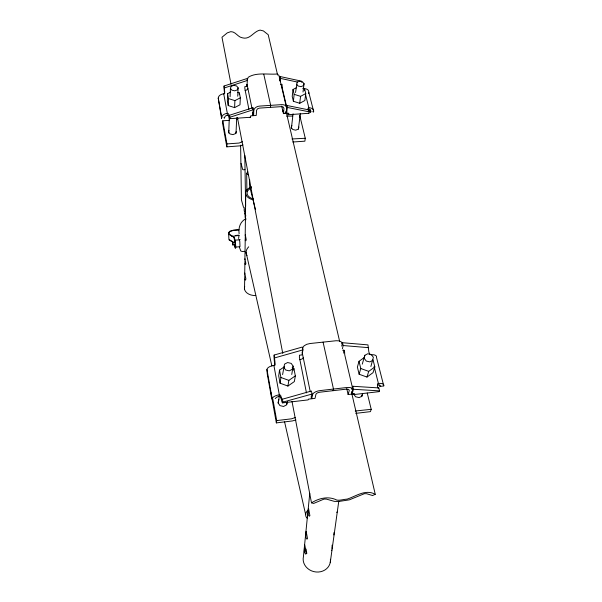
<?xml version="1.0" encoding="UTF-8"?>
<svg xmlns="http://www.w3.org/2000/svg" width="602" height="602" viewBox="0 0 602 602"><rect width="100%" height="100%" fill="white"/><g stroke="black" fill="none" stroke-linecap="round" stroke-linejoin="round"><path stroke-width="0.9" d="M306.456 392.895L299.397 357.219L299.435 355.21L302.031 354.924L302.941 349.882L302.347 347.03L274.158 355.045L274.994 362.419L274.926 364.895L273.895 365.474A6.614 3.153 -10.6 0 0 266.934 369.47L267.258 373.962L271.449 397.365L271.886 399.013L272.202 398.78A6.742 3.04 -10.6 0 1 279.32 394.844L280.547 395.19L282.014 399.322L311.43 391.022L312.062 394.047L311.038 398.848L308.375 399.156A6.833 1.136 83.3 0 1 307.885 399.931L282.519 402.881M308.043 109.903L308.051 108.232L308.886 107.863A5.433 3.762 -15.5 0 1 313.657 111.415L313.318 112.213L312.889 111.415M332.123 545.141L332.003 548.46M244.51 289.246L244.818 273.067L245.894 278.959L245.511 280.103L244.638 279.208M244.705 274.038L244.984 258.755L245.872 263.578L245.556 264.556L244.841 263.849M244.894 259.515L245.3 234.803L246.21 239.686L245.887 240.74L245.149 240.07M245.202 235.532L245.744 194.122M249.717 179.9L249.612 186.161L255.496 209.654M306.094 549.062L306.042 551.816L306.937 553.2M308.751 93.588L308.781 92.302A5.343 3.8 -15.7 0 0 304.055 88.705L303.084 88.464M239.98 245.94L239.799 241.492L239.122 239.619M274.73 365.715L274.775 364.067A6.675 0.918 83.8 0 1 274.158 355.045M229.234 120.355L222.77 120.799L222.687 123.756L226.826 146.858L240.1 145.842L242.99 144.879M230.694 92.083L227.586 93.686L227.345 100.7L228.248 105.568L234.592 107.623L239.987 104.793L240.341 97.802L239.378 92.934L237.79 92.422M224.042 117.443L224.313 118.263L225.306 116.02L227.255 115.321L227.33 113.349L223.726 93.837L224.591 93.476L224.712 91.835L224.064 86.018L246.91 78.569L247.302 80.472L224.418 87.93M228.248 105.568L228.504 98.57L227.586 93.686M226.826 146.858L226.931 143.923L222.77 120.799M228.722 133.057L229.324 117.217M230.099 96.719L230.415 88.328L231.183 86.319L233.749 85.349L236.631 85.981L238.144 87.839L237.745 96.222M234.592 107.623L234.9 100.632L240.341 97.802M235.992 133.478L236.737 117.646M239.295 94.687L239.378 92.934M248.912 109.353L244.856 88.614L244.818 86.643L246.955 86.507L247.354 80.216M252.652 111.987L252.945 115.689L250.756 115.832A5.614 0.745 85.9 0 1 250.131 117.255M252.817 109.429L252.93 107.72L229.512 115.253L229.347 116.066L228.316 113.597L227.33 113.349A5.493 3.875 -9.9 0 0 221.732 117.646L221.589 118.451L218.233 98.149A5.403 3.905 -9.8 0 1 223.726 93.837M252.945 115.689L253.344 109.715L252.93 107.72M308.344 113.296A5.561 1.069 86.6 0 0 309.293 111.859L308.796 109.895L286.845 105.463L286.123 113.432L283.422 113.62L283.956 108.458L283.301 107.096L281.435 106.637L259.485 108.104L257.498 108.819L256.587 110.294L256.226 115.464L253.487 115.652L253.841 110.475A5.561 3.928 -12.2 0 1 259.635 106.087L281.638 104.628A5.546 3.898 -13.8 0 1 286.68 108.277L278.922 75.393L277.116 74.016C267.845 74.746 256.407 72.089 248.242 77.274L247.399 79.344M240.063 246.685L235.45 247.098L235.367 242.922L234.667 240.221L240.198 239.731M341.695 346.09L342.523 342.719L367.965 344.886L368.883 352.14L369.974 354.45L371.171 354.774A6.517 3.048 -13.6 0 1 376.483 357.355L383.767 385.882L379.975 386.522L379.305 384.934M333.847 534.952L334.027 532.477M270.479 107.374L270.659 105.358L263.781 74.287M279.644 80.834L280.05 76.529L301.564 81.172L301.88 82.421M280.246 80.992L280.05 76.529M309.767 493.301L303.408 556.722A13.733 12.258 12.4 0 0 316.027 571.99A13.733 12.258 12.4 0 0 330.423 559.273M284.844 112.898L287.478 113.244A5.584 0.956 86.3 0 0 288.825 113.251L286.665 113.402L287.312 107.442L286.845 105.463M296.711 87.538L293.008 89.502L292.218 96.478L293.377 101.271L299.721 103.303L304.868 100.519L305.756 93.566L304.544 88.765L302.957 88.261M293.377 101.271L294.175 94.318L293.008 89.502M291.353 128.647L293.069 113.816M295.544 92.505L297.147 82.181L299.615 81.225L302.482 81.849L304.063 83.686L303.024 92.023M238.603 238.52L238.911 235.961M299.721 103.303L300.571 96.358L305.756 93.566M299.563 117.006L299.743 115.539L305.274 138.264L304.875 141.177L292.828 142.004M298.396 129.069L300.36 113.326M304.326 90.511L304.544 88.765M330.257 562.486L338.783 501.173M284.573 366.641L279.531 370.102L278.696 375.859L280.065 383.188L287.922 386.063L294.348 381.57L295.341 375.866L293.889 368.514L292.143 367.875M280.065 383.188L280.916 377.484L279.531 370.102M275.204 398.629L276.657 397.169L279.08 396.432L279.32 394.844L273.895 365.474M278.252 403.22L279.238 396.763M282.594 374.594L284.535 364.12L287.628 362.539L291.187 363.39L293.144 366.166L291.744 374.482M295.943 419.933L292.391 420.941L276.348 422.897L276.702 420.587L272.811 398.938M287.922 386.063L288.855 380.381L295.341 375.866M286.77 404.04L287.086 402.196M293.61 370.155L293.889 368.514M302.565 349.393L302.881 347.64L304.063 345.841L306.681 344.336L310.038 343.524L336.082 340.74L339.204 340.852L341.266 341.853L341.718 343.464M370.877 366.505L373.383 357.302L371.314 354.578L367.784 353.743L364.842 355.293L362.269 364.15M361.456 396.748L361.757 395.288M362.63 393.663L362.148 396.011L359.176 397.629L355.609 396.771L353.555 393.956M364.842 355.293L364.21 358.318L366.272 361.065L369.824 361.9L372.766 360.342M348.122 394.528L349.288 390.374L348.633 389.343L346.413 389.14L319.662 392.226L317.179 392.971L315.945 394.227L315.034 398.381L311.708 398.765L312.596 394.611A6.855 3.063 -11.8 0 1 320.031 390.6L346.857 387.507A6.825 3.033 -12.6 0 1 352.599 389.991L351.41 394.152L348.122 394.528L346.752 388.576M342.35 348.904L343.185 345.54L342.523 342.719M333.072 390.675L333.478 389.05L323.086 342.132M287.485 401.639L286.672 404.83L283.55 406.478L279.96 405.613L278.019 402.746L278.846 399.562M293.144 366.166L292.346 369.267L289.246 370.862L285.664 370.004L283.715 367.212M364.376 357.475L359.025 361.29L357.392 367.054L359.123 374.241L366.979 377.07L373.029 372.668L374.828 366.949L373.007 359.74M351.831 389.486L352.749 386.266L378.793 387.921L379.538 390.879A6.75 1.625 82.8 0 1 378.808 391.669L354.051 394.551M353.201 393.535A6.78 1.452 83 0 0 354.698 393.768L352.072 394.069L353.449 389.268L352.749 386.266M359.123 374.241L360.786 368.522L359.025 361.29M298.901 127.045L298.261 129.137L295.74 130.167L292.82 129.528L291.217 127.586L291.872 125.494M366.979 377.07L368.717 371.374L374.828 366.949M361.697 396.44L362.509 393.798M304.063 83.686L303.446 85.665L300.97 86.628L298.095 86.003L296.515 84.16M367.243 393.023L371.208 409.315L370.433 411.64L355.744 413.363M236.353 131.447L235.585 133.569L232.966 134.615L230.032 133.96L228.504 131.996L229.023 130.581M238.144 87.839L237.391 89.856L234.818 90.834L231.928 90.202L230.415 88.328M308.465 110.715L308.796 109.895M310.549 109.775L310.677 112.393L309.827 109.888M336.796 512.505L337.037 511.963M246.873 191.255L246.685 173.526L247.49 171.931M331.627 550.446L331.898 549.942M247.881 88.381L247.016 89.841L245.097 90.541M244.969 169.35L243.953 169.884L242.659 169.523L241.093 163.428M233.704 242.666L228.941 239.807L228.587 232.605L229.716 231.303L233.335 230.167L238.843 229.686M303.265 357.701L302.099 358.98L299.721 359.718M245.932 218.744C240.206 221.446 238.287 227.789 239.107 233.659M236.864 119.437L237.91 118.647M252.449 115.095L253.841 114.041M242.35 141.703L239.152 143.043L226.931 143.923M295.439 417.495L291.481 418.826L276.702 420.587M292 401.429L311.497 502.843C319.15 498.087 328.511 495.867 336.932 500.127C340.363 500.601 343.765 499.246 347.181 499.118C356.211 496.168 365.527 488.884 375.257 494.31L351.591 392.685M375.257 494.31L372.548 495.536L366.603 493.715L364.376 493.685L349.326 499.848L338.753 501.474L334.276 501.353L326.352 499.088L324.057 499.073L313.642 503.438L311.497 502.843M379.975 386.522L380.562 386.258L379.997 385.242L377.883 385.047L378.402 383.451L374.113 366.422M378.793 387.921L378.207 388.177L377.529 386.567L377.416 384.038L378.402 383.451A6.645 2.935 -13.4 0 1 383.767 385.882M227.255 115.321L228.248 115.569L228.993 117.209A5.636 0.625 85.7 0 0 229.881 117.255L253.344 109.715M231.883 236.42L239.212 235.382M274.685 357.897L302.941 349.882M279.08 396.432L280.306 396.778L281.3 399.239A6.855 0.956 83.5 0 0 282.917 402.113L312.062 394.047M371.208 409.315L355.225 411.023M342.786 350.492L344.494 350.311L344.735 354.789L352.418 387.598M244.901 251.305L242.29 251.538L240.762 250.959L239.318 246.993M238.956 229.911L233.478 230.385L230.047 231.469L229.031 232.643L229.234 234.208L234.012 237.06C234.825 236.157 237.06 254.759 234.825 245.3M235.277 235.487L238.934 235.171M305.274 138.264L291.97 138.964M229.708 118.692L250.522 117.277M288.486 114.689L308.894 113.296M292.512 116.028L286.665 116.171M280.622 84.393L282.029 84.303L282.278 88.178L286.65 106.84M353.449 389.268L379.538 390.879M343.185 345.54L368.665 347.678M287.312 107.442L309.293 111.859M280.494 78.41L297.554 82.075M294.175 94.318L300.571 96.358M228.504 98.57L234.9 100.632M360.786 368.522L368.717 371.374M280.916 377.484L288.855 380.381M229.362 239.709L234.125 242.576M246.685 173.526L248.43 174.934M235.45 247.098L234.878 245.127M311.008 111.596L310.421 110.271L308.623 109.827L308.886 107.863L305.59 94.8M243.509 207.254L241.417 199.872L240.619 145.18M245.819 215.96L245.067 213.341L245.112 217.164L245.864 219.79M283.03 111.596L282.511 109.677M245.616 206.298L244.811 155.421M234.17 244.465C236.977 256.362 234.321 236.511 233.591 237.15L228.805 234.298L228.587 232.605M308.781 92.302L313.657 111.415M286.206 111.423L286.665 113.402M351.545 391.834L352.072 394.069M277.597 75.009L268.214 34.728L263.405 30.92L260.049 30.1C253.246 31.537 250.191 40.063 242.2 37.776C237.798 37.121 235.615 31.5 230.792 31.665L227.293 32.862L221.98 37.249L231.025 84.265M286.341 112.544L339.648 341.417M285.754 111.859L286.123 113.432M281.691 106.11L283.422 113.62M246.06 252.373L271.886 365.993M284.588 421.889L305.62 514.439M247.098 84.581L251.937 108.097M252.84 112.476L253.487 115.652M302.091 352.019L310.286 391.864M311.174 396.191L311.708 398.765M246.572 84.611L246.955 86.507M237.406 117.458L282.782 353.479M229.512 115.253L229.881 117.255M282.353 399.088L282.917 402.113M218.233 98.149L221.732 117.646M266.934 369.47L272.202 398.78M270.877 392.421L271.209 394.265M271.54 396.116L276.348 422.897M251.124 186.357L251.388 188.012M244.164 207.397L244.201 210.677L245.338 214.628L245.27 208.811M246.97 255.654A11.024 8.15 -13.4 0 1 248.694 246.805M307.607 515.959A12.567 6.742 -13.9 0 1 307.374 514.206M307.11 518.164A14.35 7.706 -13.9 0 1 307.908 510.157M253.284 198.938A10.114 6.238 1.6 0 1 250.327 188.531M252.727 199.766A11.543 7.119 1.6 0 1 249.71 187.696M255.76 295.552A10.527 7.269 1.3 0 1 244.705 286.417M343.765 353.186A6.599 1.392 83.5 0 1 343.591 349.92M281.691 87.741A5.501 0.918 86.5 0 1 281.51 84.912M224.651 93.822A5.553 0.602 85.8 0 1 224.064 86.018M308.194 511.482L308.134 514.575L309.293 516.245L309.902 515.651L308.51 508.359L308.194 511.482M304.424 548.384L304.349 552.057L305.688 554.141L306.395 553.577L304.778 544.908L304.424 548.384M305.884 534.425L305.824 537.458L306.937 539.136L307.524 538.632L306.177 531.491L305.884 534.425M232.726 242.561L233.019 245.142L232.726 242.561"/></g></svg>
